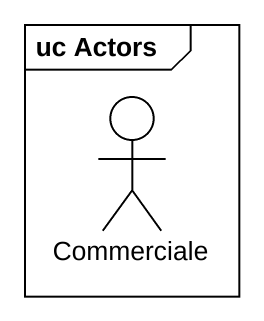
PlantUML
@startuml
mainframe uc Actors
actor Commerciale
@enduml
